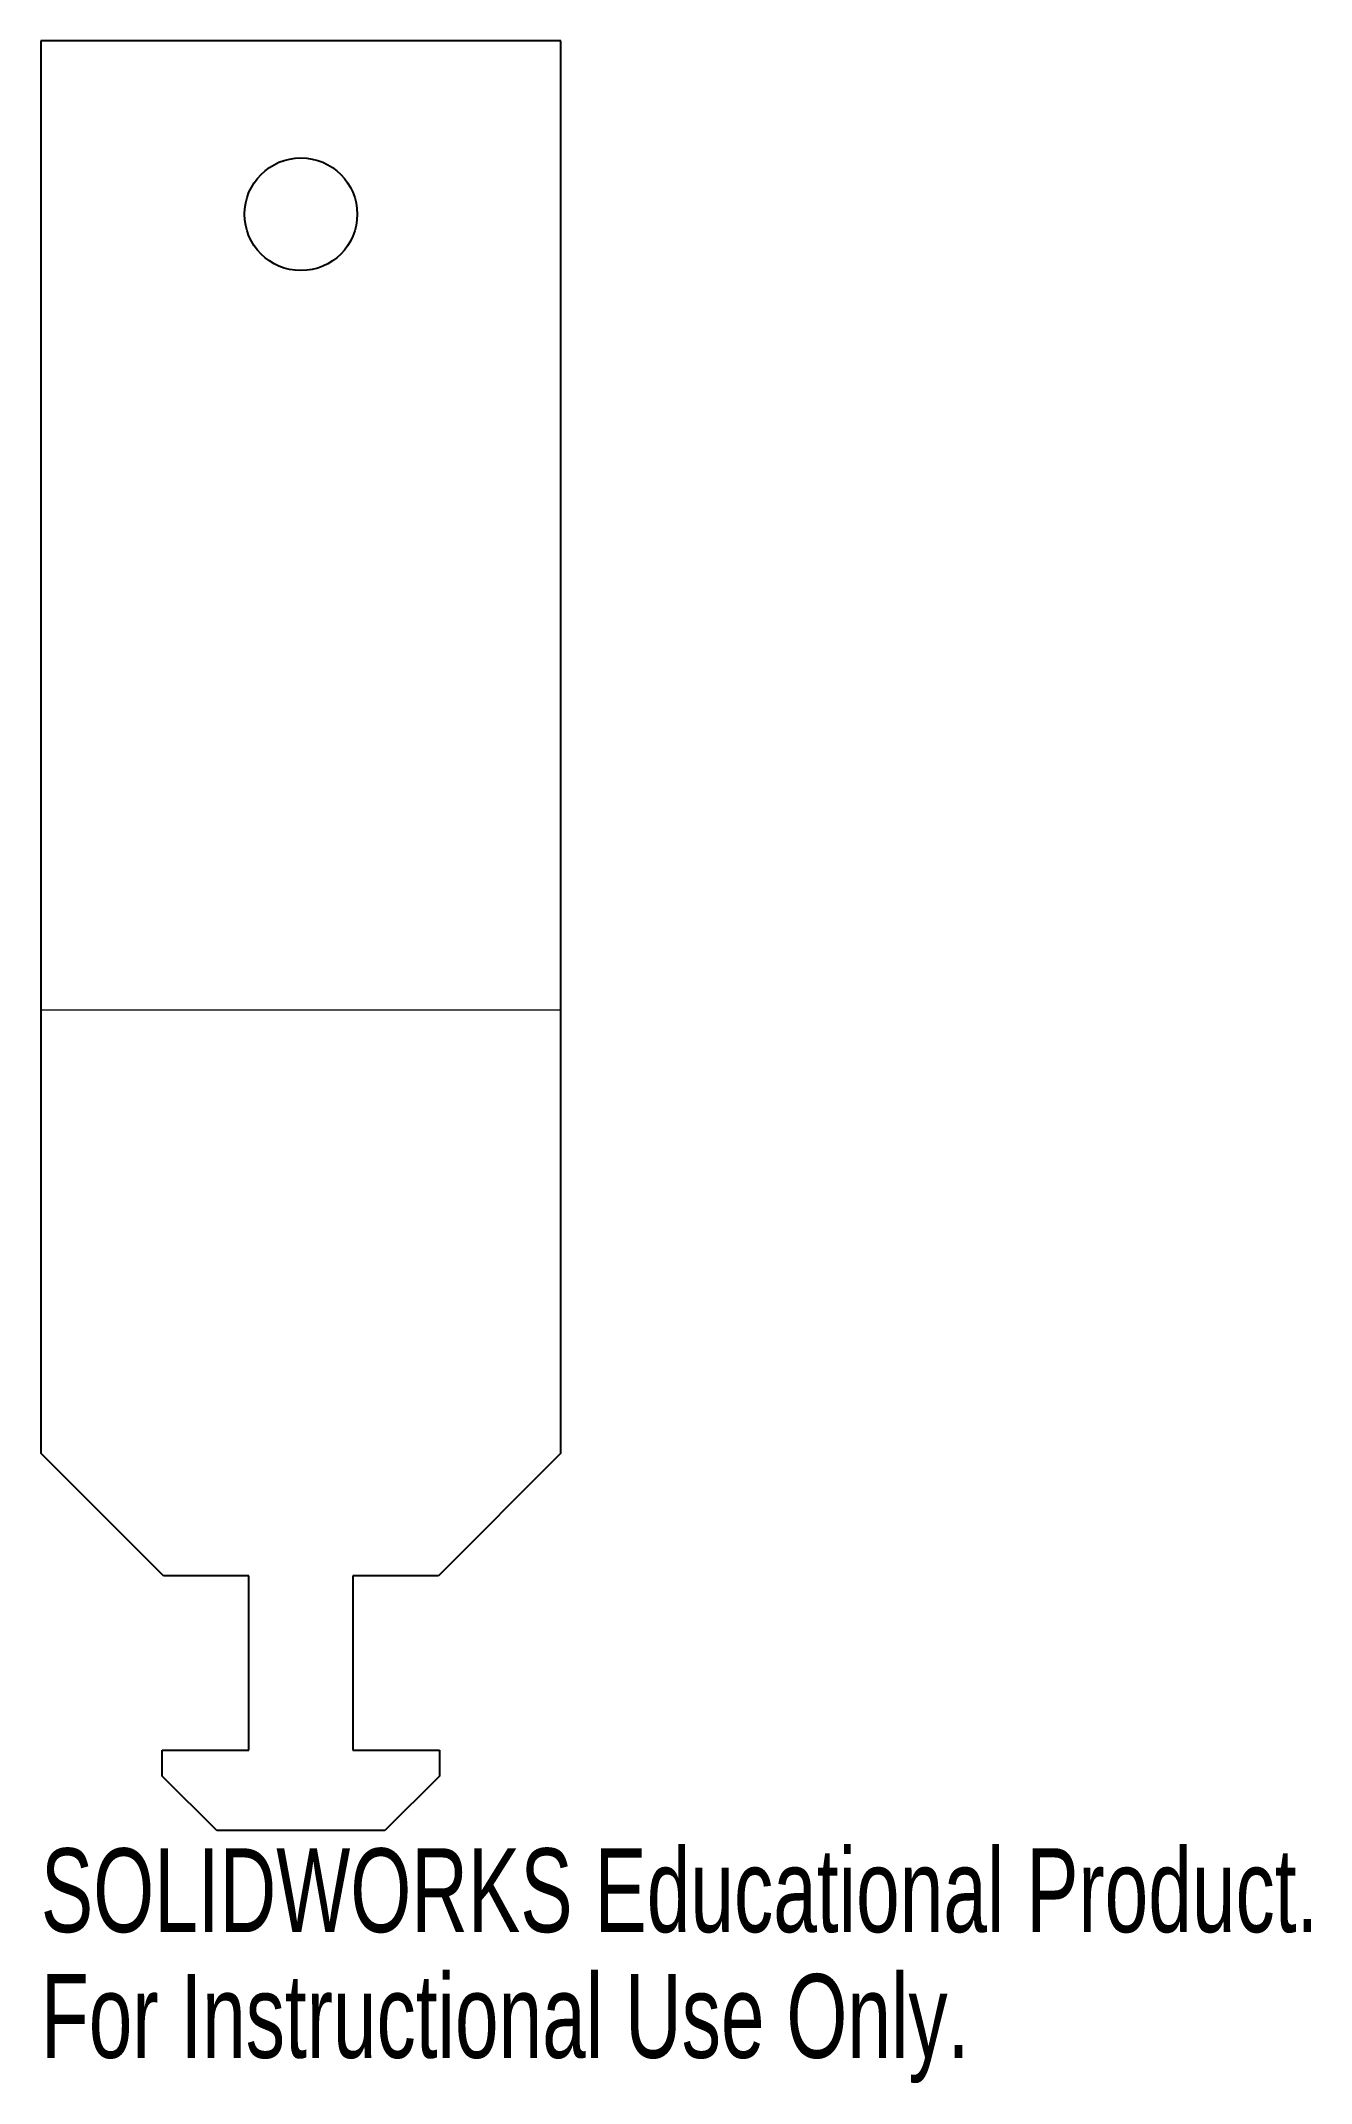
# Model space of a CAD drawing. Header units: millimetres. Extents: x -15 to 58, y -15 to 103.
import ezdxf

# ---------------------------------------------------------------- set-up
doc = ezdxf.new("R2010")
doc.units = ezdxf.units.MM
doc.styles.add('SLDTEXTSTYLE0', font='TXT', dxfattribs={"width": 0.7})

msp = doc.modelspace()

# ---------------------------------------------------------------- linework, layer by layer
at = {"color": 7, "linetype": 'Continuous', "lineweight": 25}
for p, q in [((-15, 103.22), (-15, 21.77)), ((15, 103.22), (-15, 103.22)), ((15, 21.77), (15, 103.22)), ((-7.93, 14.7), (-15, 21.77)), ((15, 21.77), (7.93, 14.7)), ((-3, 14.7), (-7.93, 14.7)), ((-3, 4.65), (-3, 14.7)), ((7.93, 14.7), (3, 14.7)), ((3, 14.7), (3, 4.65)), ((-8, 3.15), (-8, 4.65)), ((-8, 4.65), (-3, 4.65)), ((3, 4.65), (8, 4.65)), ((8, 4.65), (8, 3.15)), ((-4.85, 0), (-8, 3.15)), ((8, 3.15), (4.85, 0)), ((4.85, 0), (-4.85, 0))]:
    msp.add_line(p, q, dxfattribs=at)
at = {"color": 8, "linetype": 'Continuous', "lineweight": 0}
msp.add_line((-15, 47.33), (15, 47.33), dxfattribs=at)
at = {"color": 7, "linetype": 'Continuous', "lineweight": 25}
msp.add_circle((0, 93.22), 3.25, dxfattribs=at)

# ---------------------------------------------------------------- texts
at = {"color": 7, "linetype": 'Continuous', "char_height": 4.8336, "attachment_point": 1, "style": 'SLDTEXTSTYLE0'}
for s, insert in [('SOLIDWORKS Educational Product.', (-15, -1.02)), ('For Instructional Use Only.', (-15, -8.27))]:
    msp.add_mtext(s, dxfattribs=dict(at, insert=insert))

doc.saveas('drawing.dxf')
